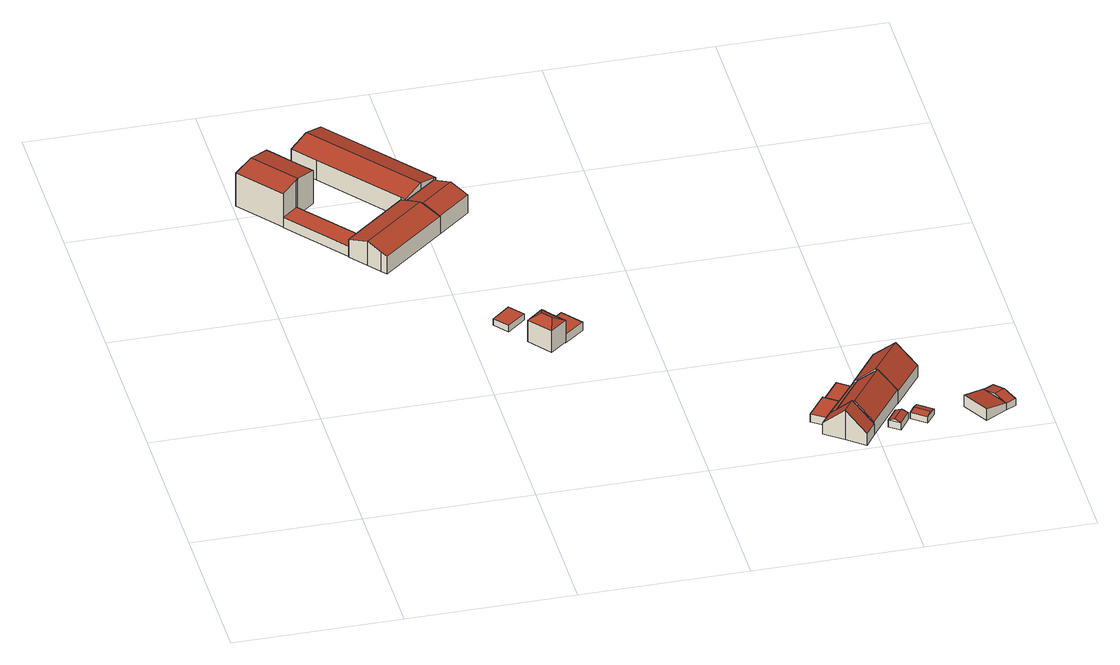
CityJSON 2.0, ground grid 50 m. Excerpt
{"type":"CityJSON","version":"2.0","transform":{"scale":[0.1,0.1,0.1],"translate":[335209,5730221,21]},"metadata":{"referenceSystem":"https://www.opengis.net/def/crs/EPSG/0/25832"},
"CityObjects":{
"building1":{"type":"Building","attributes":{"name":"Stecklingshof","Geometrietyp2DReferenz":"3000","Gemeindeschluessel":"05170012","function":"31001_1210","roofType":"3100","measuredHeight":12.57},"address":[{"country":"Germany","locality":"Hamminkeln","thoroughfareNumber":"7","thoroughfareName":"Zum Weißenstein"}],"geometry":[{"type":"Solid","lod":"2","boundaries":[[[[0,1,2,3]],[[4,5,1,0]],[[6,7,5,4]],[[8,9,7,6]],[[10,11,9,8]],[[12,13,11,10]],[[14,15,13,12]],[[16,17,15,14]],[[3,2,17,16]],[[0,3,16,14,4]],[[12,10,8,6,4,14]],[[1,5,7,9,11,13,15,17,2]]]],"semantics":{"surfaces":[{"type":"WallSurface"},{"type":"RoofSurface"},{"type":"GroundSurface"}],"values":[[0,0,0,0,0,0,0,0,0,1,1,2]]}}]},
"building2":{"type":"Building","attributes":{"Geometrietyp2DReferenz":"3000","Gemeindeschluessel":"05170012","function":"31001_2720","roofType":"1000","measuredHeight":3.52},"address":[{"country":"Germany","locality":"Hamminkeln","thoroughfareNumber":"7","thoroughfareName":"Zum Weißenstein"}],"geometry":[{"type":"Solid","lod":"2","boundaries":[[[[18,19,20,21]],[[22,23,19,18]],[[24,25,23,22]],[[21,20,25,24]],[[22,18,21,24]],[[19,23,25,20]]]],"semantics":{"surfaces":[{"type":"WallSurface"},{"type":"RoofSurface"},{"type":"GroundSurface"}],"values":[[0,0,0,0,1,2]]}}]},
"building3":{"type":"Building","attributes":{"Gemeindeschluessel":"05170012","Geometrietyp2DReferenz":"3000","function":"31001_2720"},"address":[{"country":"Germany","locality":"Hamminkeln","thoroughfareNumber":"7","thoroughfareName":"Zum Weißenstein"}],"children":["building3-1","building3-2"]},
"building3-1":{"type":"BuildingPart","attributes":{"roofType":"3100","measuredHeight":8.15},"parents":["building3"],"geometry":[{"type":"MultiSurface","lod":"2","boundaries":[[[26,27,28,29]],[[30,31,27,26]],[[32,33,31,30]],[[34,35,33,32]],[[36,37,35,34]],[[38,39,37,36]],[[40,41,39,38]],[[40,38,36,34,32,42]],[[30,26,29,42,32]],[[28,27,31,33,35,37,39,41,43]],[[42,44,45]],[[46,29,28,47]],[[45,44,46,47,43]],[[40,42,45,48]],[[41,48,45,43]]],"semantics":{"surfaces":[{"type":"WallSurface"},{"type":"RoofSurface"},{"type":"GroundSurface"},{"type":"ClosureSurface"}],"values":[0,0,0,0,0,0,0,1,1,2,0,3,3,0,3]}}]},
"building3-2":{"type":"BuildingPart","attributes":{"roofType":"3100","measuredHeight":8.2},"parents":["building3"],"geometry":[{"type":"MultiSurface","lod":"2","boundaries":[[[49,50,41,48]],[[51,52,50,49]],[[53,54,52,51]],[[55,28,54,53]],[[55,53,51,56]],[[49,48,56,51]],[[47,41,50,52,54,28]],[[55,56,46,29]],[[29,46,47,28]],[[56,44,46]],[[46,44,45,43,47]],[[45,48,41,43]]],"semantics":{"surfaces":[{"type":"WallSurface"},{"type":"RoofSurface"},{"type":"GroundSurface"},{"type":"ClosureSurface"}],"values":[0,0,0,0,1,1,2,0,3,0,3,3]}}]},
"building4":{"type":"Building","attributes":{"Geometrietyp2DReferenz":"3000","Gemeindeschluessel":"05170012","function":"31001_2720","roofType":"3100","measuredHeight":8.74},"address":[{"country":"Germany","locality":"Hamminkeln","thoroughfareNumber":"7","thoroughfareName":"Zum Weißenstein"}],"geometry":[{"type":"Solid","lod":"2","boundaries":[[[[57,58,59,60]],[[61,62,58,57]],[[63,64,62,61]],[[65,66,64,63]],[[67,68,66,65]],[[69,70,68,67]],[[71,72,70,69]],[[73,74,72,71]],[[60,59,74,73]],[[65,63,61,57,60,67]],[[73,71,69,67,60]],[[58,62,64,66,68,70,72,74,59]]]],"semantics":{"surfaces":[{"type":"WallSurface"},{"type":"RoofSurface"},{"type":"GroundSurface"}],"values":[[0,0,0,0,0,0,0,0,0,1,1,2]]}}]},
"building5":{"type":"Building","attributes":{"Geometrietyp2DReferenz":"3000","Gemeindeschluessel":"05170012","function":"31001_2463","roofType":"1000","measuredHeight":2.2},"address":[{"country":"Germany","locality":"Hamminkeln","thoroughfareNumber":"7a","thoroughfareName":"Zum Weißenstein"}],"geometry":[{"type":"Solid","lod":"2","boundaries":[[[[75,76,77,78]],[[79,80,76,75]],[[81,82,80,79]],[[78,77,82,81]],[[79,75,78,81]],[[76,80,82,77]]]],"semantics":{"surfaces":[{"type":"WallSurface"},{"type":"RoofSurface"},{"type":"GroundSurface"}],"values":[[0,0,0,0,1,2]]}}]},
"building6":{"type":"Building","attributes":{"Geometrietyp2DReferenz":"3000","Gemeindeschluessel":"05170012","function":"31001_1010","roofType":"3200","measuredHeight":9.15},"address":[{"country":"Germany","locality":"Hamminkeln","thoroughfareNumber":"7a","thoroughfareName":"Zum Weißenstein"}],"geometry":[{"type":"Solid","lod":"2","boundaries":[[[[83,84,85,86]],[[87,88,84,83]],[[89,90,88,87]],[[91,92,90,89]],[[93,94,92,91]],[[95,96,94,93]],[[97,98,96,95]],[[99,100,98,97]],[[86,85,100,99]],[[101,86,99,102]],[[99,97,102]],[[102,97,95,93,91,89,87,83,101]],[[83,86,101]],[[84,88,90,92,94,96,98,100,85]]]],"semantics":{"surfaces":[{"type":"WallSurface"},{"type":"RoofSurface"},{"type":"GroundSurface"}],"values":[[0,0,0,0,0,0,0,0,0,1,1,1,1,2]]}}]},
"building7":{"type":"Building","attributes":{"Geometrietyp2DReferenz":"3000","Gemeindeschluessel":"05170012","function":"31001_1010","roofType":"1000","measuredHeight":2.84},"address":[{"country":"Germany","locality":"Hamminkeln","thoroughfareNumber":"7a","thoroughfareName":"Zum Weißenstein"}],"geometry":[{"type":"Solid","lod":"2","boundaries":[[[[103,104,105,106]],[[107,108,104,103]],[[109,110,108,107]],[[111,112,110,109]],[[113,114,112,111]],[[106,105,114,113]],[[111,109,107,103,106,113]],[[104,108,110,112,114,105]]]],"semantics":{"surfaces":[{"type":"WallSurface"},{"type":"RoofSurface"},{"type":"GroundSurface"}],"values":[[0,0,0,0,0,0,1,2]]}}]},
"building8":{"type":"Building","attributes":{"Geometrietyp2DReferenz":"3000","Gemeindeschluessel":"05170012","function":"31001_1210","roofType":"1000","measuredHeight":2.67},"address":[{"country":"Germany","locality":"Hamminkeln","thoroughfareNumber":"2","thoroughfareName":"Vierwinden"}],"geometry":[{"type":"Solid","lod":"2","boundaries":[[[[115,116,117,118]],[[119,120,116,115]],[[121,122,120,119]],[[118,117,122,121]],[[119,115,118,121]],[[116,120,122,117]]]],"semantics":{"surfaces":[{"type":"WallSurface"},{"type":"RoofSurface"},{"type":"GroundSurface"}],"values":[[0,0,0,0,1,2]]}}]},
"building9":{"type":"Building","attributes":{"Gemeindeschluessel":"05170012","Geometrietyp2DReferenz":"3000","function":"31001_1210"},"address":[{"country":"Germany","locality":"Hamminkeln","thoroughfareNumber":"2","thoroughfareName":"Vierwinden"}],"children":["building9-1","building9-2"]},
"building9-1":{"type":"BuildingPart","attributes":{"roofType":"3100","measuredHeight":9.94},"parents":["building9"],"geometry":[{"type":"MultiSurface","lod":"2","boundaries":[[[123,124,125,126]],[[127,122,124,123]],[[128,129,122,127]],[[130,131,132,133]],[[134,135,131,130]],[[136,137,135,134]],[[126,125,137,136]],[[133,128,127,123,126,130]],[[136,134,130,126]],[[124,122,129,132,131,135,137,125]],[[133,138,128]],[[132,129,128,138]]],"semantics":{"surfaces":[{"type":"WallSurface"},{"type":"RoofSurface"},{"type":"GroundSurface"},{"type":"ClosureSurface"}],"values":[0,0,0,0,0,0,0,1,1,2,0,3]}}]},
"building9-2":{"type":"BuildingPart","attributes":{"roofType":"1000","measuredHeight":3.82},"parents":["building9"],"geometry":[{"type":"Solid","lod":"2","boundaries":[[[[139,120,129,128]],[[140,141,120,139]],[[142,143,141,140]],[[138,132,143,142]],[[140,139,128,138,142]],[[129,120,141,143,132]],[[138,128,129,132]]]],"semantics":{"surfaces":[{"type":"WallSurface"},{"type":"RoofSurface"},{"type":"GroundSurface"},{"type":"ClosureSurface"}],"values":[[0,0,0,0,1,2,3]]}}]},
"building10":{"type":"Building","attributes":{"Geometrietyp2DReferenz":"3000","Gemeindeschluessel":"05170012","function":"51009_1610","roofType":"1000","measuredHeight":2.76},"geometry":[{"type":"Solid","lod":"2","boundaries":[[[[144,145,146,147]],[[148,120,145,144]],[[149,150,120,148]],[[147,146,150,149]],[[148,144,147,149]],[[145,120,150,146]]]],"semantics":{"surfaces":[{"type":"WallSurface"},{"type":"RoofSurface"},{"type":"GroundSurface"}],"values":[[0,0,0,0,1,2]]}}]},
"building11":{"type":"Building","attributes":{"Geometrietyp2DReferenz":"3000","Gemeindeschluessel":"05170012","function":"31001_1210","roofType":"3100","measuredHeight":9.94},"address":[{"country":"Germany","locality":"Hamminkeln","thoroughfareNumber":"2","thoroughfareName":"Vierwinden"}],"geometry":[{"type":"Solid","lod":"2","boundaries":[[[[151,152,153,154]],[[155,156,152,151]],[[157,158,156,155]],[[154,153,158,157]],[[151,159,155]],[[157,160,154]],[[154,160,159,151]],[[155,159,160,157]],[[152,156,158,153]]]],"semantics":{"surfaces":[{"type":"WallSurface"},{"type":"RoofSurface"},{"type":"GroundSurface"}],"values":[[0,0,0,0,0,0,1,1,2]]}}]},
"building12":{"type":"Building","attributes":{"Geometrietyp2DReferenz":"3000","Gemeindeschluessel":"05170012","function":"51009_1611","roofType":"3100","measuredHeight":3.21},"geometry":[{"type":"Solid","lod":"2","boundaries":[[[[161,162,163,164]],[[165,166,162,161]],[[167,168,166,165]],[[164,163,168,167]],[[161,169,165]],[[167,170,164]],[[164,170,169,161]],[[165,169,170,167]],[[162,166,168,163]]]],"semantics":{"surfaces":[{"type":"WallSurface"},{"type":"RoofSurface"},{"type":"GroundSurface"}],"values":[[0,0,0,0,0,0,1,1,2]]}}]},
"building13":{"type":"Building","attributes":{"Geometrietyp2DReferenz":"3000","Gemeindeschluessel":"05170012","function":"31001_1210","roofType":"3100","measuredHeight":10.08},"address":[{"country":"Germany","locality":"Hamminkeln","thoroughfareNumber":"2","thoroughfareName":"Vierwinden"}],"geometry":[{"type":"Solid","lod":"2","boundaries":[[[[171,172,173,174]],[[175,176,172,171]],[[177,178,176,175]],[[179,180,178,177]],[[181,182,180,179]],[[183,184,182,181]],[[174,173,184,183]],[[177,175,171,174,179]],[[183,181,179,174]],[[172,176,178,180,182,184,173]]]],"semantics":{"surfaces":[{"type":"WallSurface"},{"type":"RoofSurface"},{"type":"GroundSurface"}],"values":[[0,0,0,0,0,0,0,1,1,2]]}}]},
"building14":{"type":"Building","attributes":{"Geometrietyp2DReferenz":"3000","Gemeindeschluessel":"05170012","function":"31001_1313","roofType":"3100","measuredHeight":2.54},"address":[{"country":"Germany","locality":"Hamminkeln","thoroughfareNumber":"2","thoroughfareName":"Vierwinden"}],"geometry":[{"type":"Solid","lod":"2","boundaries":[[[[185,186,187,188]],[[189,190,186,185]],[[191,192,190,189]],[[188,187,192,191]],[[185,193,189]],[[191,194,188]],[[188,194,193,185]],[[189,193,194,191]],[[186,190,192,187]]]],"semantics":{"surfaces":[{"type":"WallSurface"},{"type":"RoofSurface"},{"type":"GroundSurface"}],"values":[[0,0,0,0,0,0,1,1,2]]}}]},
"building15":{"type":"Building","attributes":{"Geometrietyp2DReferenz":"3000","Gemeindeschluessel":"05170012","function":"31001_2723","roofType":"2100","measuredHeight":3.95},"address":[{"country":"Germany","locality":"Hamminkeln","thoroughfareNumber":"2","thoroughfareName":"Vierwinden"}],"geometry":[{"type":"Solid","lod":"2","boundaries":[[[[195,196,197,198]],[[199,200,196,195]],[[201,202,200,199]],[[198,197,202,201]],[[199,195,198,201]],[[196,200,202,197]]]],"semantics":{"surfaces":[{"type":"WallSurface"},{"type":"RoofSurface"},{"type":"GroundSurface"}],"values":[[0,0,0,0,1,2]]}}]},
"building16":{"type":"Building","attributes":{"Geometrietyp2DReferenz":"3000","Gemeindeschluessel":"05170012","function":"31001_2723","roofType":"3100","measuredHeight":3.3},"address":[{"country":"Germany","locality":"Hamminkeln","thoroughfareNumber":"2","thoroughfareName":"Vierwinden"}],"geometry":[{"type":"Solid","lod":"2","boundaries":[[[[203,204,205,206]],[[207,208,204,203]],[[209,210,208,207]],[[206,205,210,209]],[[203,211,207]],[[209,212,206]],[[206,212,211,203]],[[207,211,212,209]],[[204,208,210,205]]]],"semantics":{"surfaces":[{"type":"WallSurface"},{"type":"RoofSurface"},{"type":"GroundSurface"}],"values":[[0,0,0,0,0,0,1,1,2]]}}]}
},
"vertices":[
[6,1544,130],[6,1544,17],[111,1415,17],[111,1415,130],[61,1589,143],[61,1589,17],[116,1633,130],[116,1633,17],[122,1626,130],[122,1626,17],[183,1551,130],[183,1551,17],[220,1505,130],[220,1505,17],[165,1460,143],[165,1460,17],[159,1455,141],[159,1455,17],
[306,1275,50],[306,1275,15],[159,1455,15],[159,1455,50],[257,1235,50],[257,1235,15],[111,1415,50],[111,1415,15],
[343,1129,74],[343,1129,14],[532,1282,14],[532,1282,74],[330,1145,81],[330,1145,14],[300,1182,95],[300,1182,14],[257,1235,74],[257,1235,14],[306,1275,74],[306,1275,14],[445,1388,74],[445,1388,14],[456,1375,79],[456,1375,14],[488,1335,95],[488,1335,14],[490,1332,94],[488,1335,93],[494,1328,93],[494,1328,14],[456,1375,77],
[556,1456,77],[556,1456,14],[594,1409,96],[594,1409,14],[632,1363,77],[632,1363,14],[532,1282,77],[494,1328,96],
[456,1375,81],[456,1375,13],[509,1418,13],[509,1418,100],[445,1388,81],[445,1388,13],[257,1619,81],[257,1619,13],[201,1689,81],[201,1689,13],[254,1732,100],[254,1732,13],[307,1775,81],[307,1775,13],[562,1461,81],[562,1461,13],[556,1456,83],[556,1456,13],
[665,823,34],[665,823,12],[629,866,12],[629,866,34],[609,777,34],[609,777,12],[574,820,34],[574,820,12],
[701,765,82],[701,765,9],[651,724,9],[651,724,82],[701,764,82],[701,764,9],[706,768,78],[706,768,9],[711,761,78],[711,761,9],[712,760,78],[712,760,9],[707,756,82],[707,756,9],[754,697,82],[754,697,9],[704,657,82],[704,657,9],[691,725,100],[713,697,100],
[814,745,34],[814,745,5],[767,805,5],[767,805,34],[754,697,34],[754,697,5],[707,756,34],[707,756,5],[712,760,34],[712,760,5],[711,761,34],[711,761,5],
[1382,229,38],[1382,229,11],[1329,157,11],[1329,157,38],[1428,195,38],[1428,195,11],[1374,125,38],[1374,125,11],
[1349,92,49],[1349,92,11],[1404,50,11],[1404,50,111],[1374,125,49],[1380,133,49],[1380,133,11],[1435,93,111],[1435,93,11],[1392,124,11],[1392,124,63],[1489,52,49],[1489,52,11],[1458,9,49],[1458,9,11],[1392,124,49],
[1428,195,49],[1481,265,49],[1481,265,11],[1490,258,49],[1490,258,11],
[1475,257,39],[1475,257,11],[1436,287,11],[1436,287,39],[1428,195,39],[1389,224,39],[1389,224,11],
[1490,258,57],[1490,258,12],[1392,124,12],[1392,124,57],[1589,186,57],[1589,186,12],[1489,52,57],[1489,52,12],[1540,222,111],[1441,88,111],
[1568,59,35],[1568,59,11],[1599,103,11],[1599,103,35],[1536,81,35],[1536,81,11],[1567,125,35],[1567,125,11],[1552,70,43],[1583,114,43],
[1490,258,61],[1490,258,10],[1535,225,10],[1535,225,111],[1481,265,50],[1481,265,10],[1564,379,50],[1564,379,10],[1619,339,111],[1619,339,10],[1674,299,50],[1674,299,10],[1589,186,50],[1589,186,10],
[1606,106,32],[1606,106,12],[1648,73,12],[1648,73,32],[1633,141,32],[1633,141,12],[1675,108,32],[1675,108,12],[1620,123,37],[1661,91,37],
[1813,52,47],[1813,52,8],[1878,89,8],[1878,89,32],[1767,133,47],[1767,133,8],[1832,170,32],[1832,170,8],
[1878,89,30],[1878,89,7],[1909,106,7],[1909,106,30],[1832,170,30],[1832,170,7],[1864,187,30],[1864,187,7],[1855,129,40],[1887,147,40]
]}
